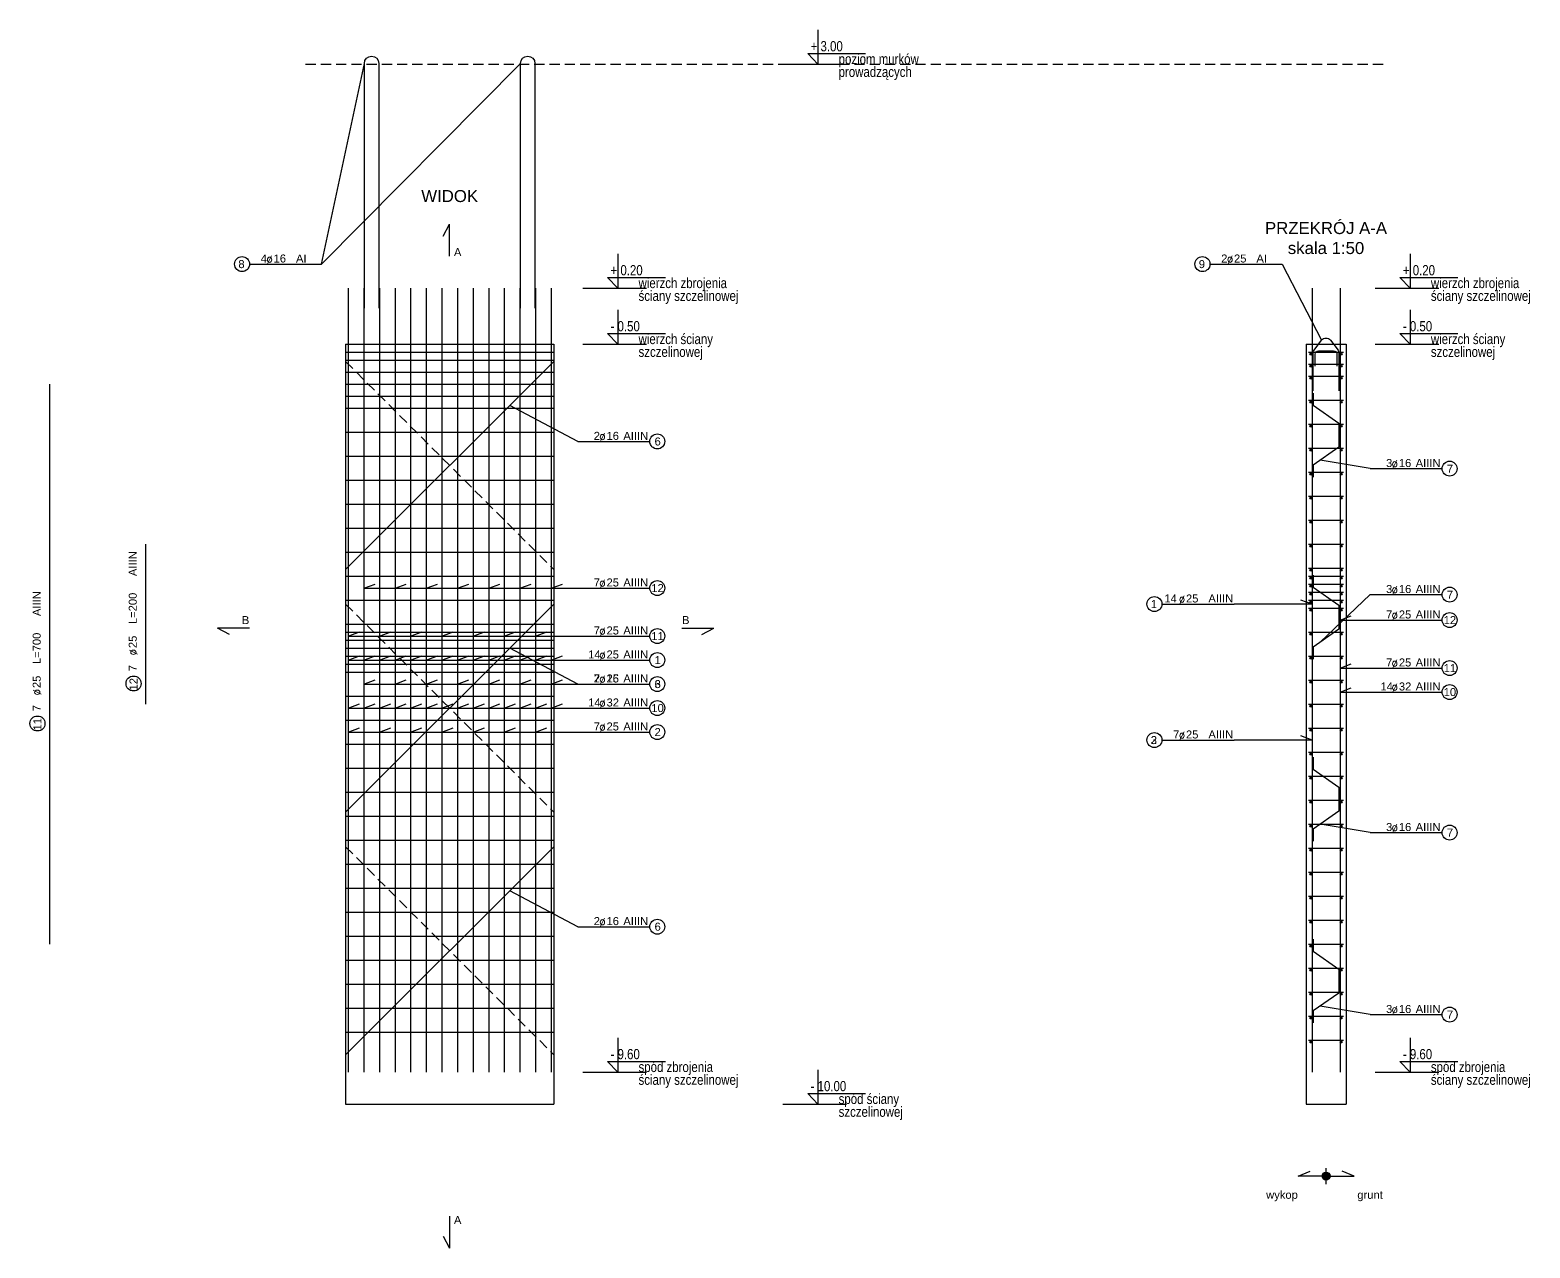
# Model space of a CAD drawing. Extents: x -5033 to 9347, y -16423 to -2430.
# Drawn here: x -1394 to 480, y -14473 to -12950 of the extents above; entities that cross this region are included whole.
import ezdxf
from ezdxf.enums import TextEntityAlignment as Align

# ---------------------------------------------------------------- set-up
doc = ezdxf.new("R2010")
doc.units = 0
doc.header["$MEASUREMENT"] = 0
doc.linetypes.add('DASHED', pattern=[19.05, 12.7, -6.35])
for name, color, linetype in [('__SOL-KOTY_WYSOKOSCIOWE', 4, 'CONTINUOUS'), ('__SOL-OPISY', 4, 'CONTINUOUS'), ('__SOL-PRZERYWANA', 253, 'DASHED'), ('__SOL-WIDOK', 4, 'CONTINUOUS'), ('__SOL-ZBROJENIE', 3, 'CONTINUOUS')]:
    doc.layers.add(name, color=color, linetype=linetype)
doc.styles.add('ARIAL', font='arial.ttf', dxfattribs={"height": 2.5})
doc.styles.add('SIMPLEX', font='SIMPLEX.SHX', dxfattribs={"width": 0.8})
doc.styles.get("Standard").update_dxf_attribs({"font": 'arial.ttf'})

# ---------------------------------------------------------------- blocks, each defined once
blk = doc.blocks.new('OPIS_PRET_BEZ_LINII')
at = {"layer": '__SOL-OPISY'}
blk.add_circle((25.7, 0), 9.36, dxfattribs=at)
at = {"layer": '__SOL-OPISY', "style": 'SIMPLEX', "width": 0.9}
blk.add_text(' %%c ', height=10, dxfattribs=at).set_placement((64.7, -4.8), align=Align.CENTER)
at = {"layer": '__SOL-OPISY', "style": 'ARIAL', "width": 0.8}
blk.add_attdef('NUMER', text='', height=10, dxfattribs=at).set_placement((25.7, 0), align=Align.MIDDLE)
blk.add_attdef('ILOSC', text='', height=10, dxfattribs=at).set_placement((56.9, -5.1), align=Align.RIGHT)
for tag, p in [('SREDNICA', (71, -5.1)), ('DLUGOSC', (95.1, -5.2)), ('STAL', (144.7, -5.2))]:
    blk.add_attdef(tag, p, '', height=10, dxfattribs=at)
blk = doc.blocks.new('OPIS_PRAWY')
at = {"layer": '__SOL-OPISY'}
blk.add_line((0, 0), (90, 0), dxfattribs=at)
blk.add_circle((99.4, 0), 9.36, dxfattribs=at)
at = {"layer": '__SOL-OPISY', "style": 'SIMPLEX', "width": 0.9}
blk.add_text(' %%c ', height=10, dxfattribs=at).set_placement((20.9, 0.5))
at = {"layer": '__SOL-OPISY', "style": 'ARIAL', "width": 0.8}
blk.add_attdef('ILOSC', text='', height=10, dxfattribs=at).set_placement((27.1, 0.1), align=Align.RIGHT)
for tag, p in [('SREDNICA', (35.4, 0.1)), ('STAL', (58.4, 0.5))]:
    blk.add_attdef(tag, p, '', height=10, dxfattribs=at)
for tag, p in [('NUMER', (99.4, 0)), ('DLUGOSC', (52.8, -6.1))]:
    blk.add_attdef(tag, text='', height=10, dxfattribs=at).set_placement(p, align=Align.MIDDLE)
blk = doc.blocks.new('OPIS_LEWY')
at = {"layer": '__SOL-OPISY'}
blk.add_line((-90, 0), (0, 0), dxfattribs=at)
blk.add_circle((-99.4, 0), 9.36, dxfattribs=at)
at = {"layer": '__SOL-OPISY', "style": 'SIMPLEX', "width": 0.9}
blk.add_text(' %%c ', height=10, dxfattribs=at).set_placement((-75, 0.5))
at = {"layer": '__SOL-OPISY', "style": 'ARIAL', "width": 0.8}
for tag, p in [('NUMER', (-99.4, 0)), ('DLUGOSC', (-58.9, -6.6))]:
    blk.add_attdef(tag, text='', height=10, dxfattribs=at).set_placement(p, align=Align.MIDDLE)
blk.add_attdef('ILOSC', text='', height=10, dxfattribs=at).set_placement((-74, 0.1), align=Align.RIGHT)
for tag, p in [('SREDNICA', (-65.8, 0.1)), ('STAL', (-42.7, 0.3))]:
    blk.add_attdef(tag, p, '', height=10, dxfattribs=at)
blk = doc.blocks.new('KOTA')
at = {"layer": '__SOL-KOTY_WYSOKOSCIOWE'}
for p, q in [((0, 33.4), (0, 0)), ((-34, 0), (28, 0)), ((0, 0), (-9.9, 10.4)), ((-9.9, 10.4), (46.5, 10.4))]:
    blk.add_line(p, q, dxfattribs=at)
at = {"layer": '__SOL-KOTY_WYSOKOSCIOWE', "style": 'ARIAL', "width": 0.8}
blk.add_attdef('RZEDNA', (500.5, 15.9), '', height=10.4, dxfattribs=at)

msp = doc.modelspace()

# ---------------------------------------------------------------- hatches: boundary and pattern name
at = {"layer": '__SOL-OPISY'}
msp.add_hatch(color=256, dxfattribs=at).paths.add_polyline_path([(230, -14383, 1), (220, -14383, 1)])
at = {"layer": '__SOL-ZBROJENIE'}
for points in [[(207.2, -13355.5, 1), (204.8, -13355.5, 1)], [(245.2, -13355.5, 1), (242.8, -13355.5, 1)], [(207.2, -13370.5, 1), (204.8, -13370.5, 1)], [(245.2, -13370.5, 1), (242.8, -13370.5, 1)], [(207.2, -13385.5, 1), (204.8, -13385.5, 1)], [(245.2, -13385.5, 1), (242.8, -13385.5, 1)], [(207.2, -13415.5, 1), (204.8, -13415.5, 1)], [(245.2, -13415.5, 1), (242.8, -13415.5, 1)], [(207.2, -13445.5, 1), (204.8, -13445.5, 1)], [(245.2, -13445.5, 1), (242.8, -13445.5, 1)], [(207.2, -13475.5, 1), (204.8, -13475.5, 1)], [(245.2, -13475.5, 1), (242.8, -13475.5, 1)], [(207.2, -13505.5, 1), (204.8, -13505.5, 1)], [(245.2, -13505.5, 1), (242.8, -13505.5, 1)], [(207.2, -13535.5, 1), (204.8, -13535.5, 1)], [(245.2, -13535.5, 1), (242.8, -13535.5, 1)], [(207.2, -13565.5, 1), (204.8, -13565.5, 1)], [(245.2, -13565.5, 1), (242.8, -13565.5, 1)], [(207.2, -13595.5, 1), (204.8, -13595.5, 1)], [(245.2, -13595.5, 1), (242.8, -13595.5, 1)], [(207.2, -13625.5, 1), (204.8, -13625.5, 1)], [(245.2, -13625.5, 1), (242.8, -13625.5, 1)], [(207.2, -13635.5, 1), (204.8, -13635.5, 1)], [(245.2, -13635.5, 1), (242.8, -13635.5, 1)], [(207.2, -13645.5, 1), (204.8, -13645.5, 1)], [(207.2, -13655.5, 1), (204.8, -13655.5, 1)], [(245.2, -13645.5, 1), (242.8, -13645.5, 1)], [(245.2, -13655.5, 1), (242.8, -13655.5, 1)], [(207.2, -13665.5, 1), (204.8, -13665.5, 1)], [(207.2, -13675.5, 1), (204.8, -13675.5, 1)], [(245.2, -13665.5, 1), (242.8, -13665.5, 1)], [(245.2, -13675.5, 1), (242.8, -13675.5, 1)], [(207.2, -13705.5, 1), (204.8, -13705.5, 1)], [(245.2, -13705.5, 1), (242.8, -13705.5, 1)], [(207.2, -13735.5, 1), (204.8, -13735.5, 1)], [(245.2, -13735.5, 1), (242.8, -13735.5, 1)], [(207.2, -13765.5, 1), (204.8, -13765.5, 1)], [(245.2, -13765.5, 1), (242.8, -13765.5, 1)], [(207.2, -13795.5, 1), (204.8, -13795.5, 1)], [(245.2, -13795.5, 1), (242.8, -13795.5, 1)], [(207.2, -13825.5, 1), (204.8, -13825.5, 1)], [(245.2, -13825.5, 1), (242.8, -13825.5, 1)], [(207.2, -13855.5, 1), (204.8, -13855.5, 1)], [(245.2, -13855.5, 1), (242.8, -13855.5, 1)], [(207.2, -13885.5, 1), (204.8, -13885.5, 1)], [(245.2, -13885.5, 1), (242.8, -13885.5, 1)], [(207.2, -13915.5, 1), (204.8, -13915.5, 1)], [(245.2, -13915.5, 1), (242.8, -13915.5, 1)], [(207.2, -13945.5, 1), (204.8, -13945.5, 1)], [(245.2, -13945.5, 1), (242.8, -13945.5, 1)], [(207.2, -13975.5, 1), (204.8, -13975.5, 1)], [(245.2, -13975.5, 1), (242.8, -13975.5, 1)], [(207.2, -14005.5, 1), (204.8, -14005.5, 1)], [(245.2, -14005.5, 1), (242.8, -14005.5, 1)], [(207.2, -14035.5, 1), (204.8, -14035.5, 1)], [(245.2, -14035.5, 1), (242.8, -14035.5, 1)], [(207.2, -14065.5, 1), (204.8, -14065.5, 1)], [(245.2, -14065.5, 1), (242.8, -14065.5, 1)], [(207.2, -14095.5, 1), (204.8, -14095.5, 1)], [(245.2, -14095.5, 1), (242.8, -14095.5, 1)], [(207.2, -14125.5, 1), (204.8, -14125.5, 1)], [(245.2, -14125.5, 1), (242.8, -14125.5, 1)], [(207.2, -14155.5, 1), (204.8, -14155.5, 1)], [(245.2, -14155.5, 1), (242.8, -14155.5, 1)], [(207.2, -14185.5, 1), (204.8, -14185.5, 1)], [(245.2, -14185.5, 1), (242.8, -14185.5, 1)], [(207.2, -14215.5, 1), (204.8, -14215.5, 1)], [(245.2, -14215.5, 1), (242.8, -14215.5, 1)]]:
    msp.add_hatch(color=256, dxfattribs=at).paths.add_polyline_path(points)

# ---------------------------------------------------------------- linework, layer by layer
at = {"layer": '__SOL-OPISY'}
for p, q in [((-1030, -13243), (-976.5, -12992)), ((-1030, -13243), (-781.5, -12992)), ((-878, -13208), (-870, -13193)), ((-870, -13233), (-870, -13193)), ((170, -13243), (219.4, -13337.9)), ((-710, -13464.7), (-795, -13419.7)), ((280, -13498.7), (217.52, -13488.2)), ((-977.25, -13648), (-963.15, -13642.9)), ((-938.25, -13648), (-924.15, -13642.9)), ((-899.25, -13648), (-885.15, -13642.9)), ((-860.25, -13648), (-846.15, -13642.9)), ((-821.25, -13648), (-807.15, -13642.9)), ((-782.25, -13648), (-768.15, -13642.9)), ((-743.25, -13648), (-729.15, -13642.9)), ((-977.25, -13648), (-710, -13648)), ((207.5, -13668), (193.41, -13662.9)), ((280, -13656.2), (217.52, -13715.7)), ((207.5, -13668), (110, -13668)), ((-1120, -13698), (-1160, -13698)), ((-1145, -13706), (-1160, -13698)), ((-580, -13698), (-540, -13698)), ((-555, -13706), (-540, -13698)), ((242.5, -13688), (256.6, -13682.9)), ((242.5, -13688), (280, -13688)), ((-996.75, -13708), (-982.65, -13702.9)), ((-996.75, -13708), (-710, -13708)), ((-957.75, -13708), (-943.65, -13702.9)), ((-918.75, -13708), (-904.65, -13702.9)), ((-879.75, -13708), (-865.65, -13702.9)), ((-840.75, -13708), (-826.65, -13702.9)), ((-801.75, -13708), (-787.65, -13702.9)), ((-762.75, -13708), (-748.65, -13702.9)), ((-996.75, -13738), (-982.65, -13732.9)), ((-977.25, -13738), (-963.15, -13732.9)), ((-957.75, -13738), (-943.65, -13732.9)), ((-938.25, -13738), (-924.15, -13732.9)), ((-918.75, -13738), (-904.65, -13732.9)), ((-899.25, -13738), (-885.15, -13732.9)), ((-879.75, -13738), (-865.65, -13732.9)), ((-860.25, -13738), (-846.15, -13732.9)), ((-840.75, -13738), (-826.65, -13732.9)), ((-821.25, -13738), (-807.15, -13732.9)), ((-801.75, -13738), (-787.65, -13732.9)), ((-710, -13768), (-795, -13723)), ((-782.25, -13738), (-768.15, -13732.9)), ((-762.75, -13738), (-748.65, -13732.9)), ((-743.25, -13738), (-729.15, -13732.9)), ((-996.75, -13738), (-710, -13738)), ((242.5, -13748), (256.6, -13742.9)), ((242.5, -13748), (280, -13748)), ((-977.25, -13768), (-963.15, -13762.9)), ((-977.25, -13768), (-710, -13768)), ((-938.25, -13768), (-924.15, -13762.9)), ((-899.25, -13768), (-885.15, -13762.9)), ((-860.25, -13768), (-846.15, -13762.9)), ((-821.25, -13768), (-807.15, -13762.9)), ((-782.25, -13768), (-768.15, -13762.9)), ((-743.25, -13768), (-729.15, -13762.9)), ((242.5, -13778), (256.6, -13772.9)), ((-996.75, -13798), (-982.65, -13792.9)), ((-977.25, -13798), (-963.15, -13792.9)), ((-957.75, -13798), (-943.65, -13792.9)), ((-938.25, -13798), (-924.15, -13792.9)), ((-918.75, -13798), (-904.65, -13792.9)), ((-899.25, -13798), (-885.15, -13792.9)), ((-879.75, -13798), (-865.65, -13792.9)), ((-860.25, -13798), (-846.15, -13792.9)), ((-840.75, -13798), (-826.65, -13792.9)), ((-821.25, -13798), (-807.15, -13792.9)), ((-801.75, -13798), (-787.65, -13792.9)), ((-782.25, -13798), (-768.15, -13792.9)), ((-762.75, -13798), (-748.65, -13792.9)), ((-743.25, -13798), (-729.15, -13792.9)), ((242.5, -13778), (280, -13778)), ((-996.75, -13798), (-710, -13798)), ((-996.75, -13828), (-982.65, -13822.9)), ((-996.75, -13828), (-710, -13828)), ((-957.75, -13828), (-943.65, -13822.9)), ((-918.75, -13828), (-904.65, -13822.9)), ((-879.75, -13828), (-865.65, -13822.9)), ((-840.75, -13828), (-826.65, -13822.9)), ((-801.75, -13828), (-787.65, -13822.9)), ((-762.75, -13828), (-748.65, -13822.9)), ((207.5, -13838), (110, -13838)), ((207.5, -13838), (110, -13838)), ((207.5, -13838), (193.41, -13832.9)), ((207.5, -13838), (193.41, -13832.9)), ((280, -13953.7), (217.52, -13943.2)), ((-710, -14071.3), (-795, -14026.3)), ((280, -14181.2), (217.52, -14170.7)), ((225, -14393), (225, -14373)), ((190, -14383), (205, -14377)), ((225, -14383), (190, -14383)), ((225, -14383), (260, -14383)), ((260, -14383), (245, -14377)), ((-870, -14433), (-870, -14473)), ((-878, -14458), (-870, -14473))]:
    msp.add_line(p, q, dxfattribs=at)
msp.add_circle((225, -14383), 5, dxfattribs=at)
at = {"layer": '__SOL-PRZERYWANA'}
msp.add_line((-1050, -12993), (300, -12993), dxfattribs=at)
for points in [[(-1000, -13344.7), (-1000, -13364.7), (-740, -13624.7), (-740, -13644.7)], [(-1000, -13648), (-1000, -13668), (-740, -13928), (-740, -13948)], [(-1000, -13951.3), (-1000, -13971.3), (-740, -14231.3), (-740, -14251.3)]]:
    msp.add_lwpolyline(points, dxfattribs=at)
at = {"layer": '__SOL-WIDOK'}
for p, q in [((-1000, -13343), (-1000, -14293)), ((-1000, -13343), (-740, -13343)), ((-740, -13343), (-740, -14293)), ((200, -13343), (200, -14293)), ((200, -13343), (250, -13343)), ((250, -13343), (250, -14293)), ((-1000, -14293), (-740, -14293)), ((200, -14293), (250, -14293))]:
    msp.add_line(p, q, dxfattribs=at)
at = {"layer": '__SOL-ZBROJENIE'}
for p, q in [((-996.75, -13273), (-996.75, -14253)), ((-977.25, -13273), (-977.25, -14253)), ((-957.75, -13273), (-957.75, -14253)), ((-938.25, -13273), (-938.25, -14253)), ((-918.75, -13273), (-918.75, -14253)), ((-899.25, -13273), (-899.25, -14253)), ((-879.75, -13273), (-879.75, -14253)), ((-860.25, -13273), (-860.25, -14253)), ((-840.75, -13273), (-840.75, -14253)), ((-821.25, -13273), (-821.25, -14253)), ((-801.75, -13273), (-801.75, -14253)), ((-782.25, -13273), (-782.25, -14253)), ((-762.75, -13273), (-762.75, -14253)), ((-743.25, -13273), (-743.25, -14253)), ((207.5, -13273), (207.5, -14253)), ((242.5, -13273), (242.5, -14253)), ((-1000, -13353), (-740, -13353)), ((-1000, -13363), (-740, -13363)), ((203, -13353), (247, -13353)), ((-1000, -13378), (-740, -13378)), ((203, -13368), (247, -13368)), ((-1370, -13393), (-1370, -14093)), ((-1000, -13393), (-740, -13393)), ((203, -13383), (247, -13383)), ((-1000, -13408), (-740, -13408)), ((203, -13413), (247, -13413)), ((-1000, -13423), (-740, -13423)), ((-1000, -13453), (-740, -13453)), ((203, -13443), (247, -13443)), ((203, -13473), (247, -13473)), ((-1000, -13483), (-740, -13483)), ((-1000, -13513), (-740, -13513)), ((203, -13503), (247, -13503)), ((-1000, -13543), (-740, -13543)), ((203, -13533), (247, -13533)), ((203, -13563), (247, -13563)), ((-1000, -13573), (-740, -13573)), ((-1250, -13593), (-1250, -13793)), ((-1000, -13603), (-740, -13603)), ((203, -13593), (247, -13593)), ((203, -13623), (247, -13623)), ((-1000, -13633), (-740, -13633)), ((203, -13633), (247, -13633)), ((203, -13643), (247, -13643)), ((203, -13653), (247, -13653)), ((-1000, -13663), (-740, -13663)), ((203, -13663), (247, -13663)), ((203, -13673), (247, -13673)), ((-1000, -13693), (-740, -13693)), ((-1000, -13703), (-740, -13703)), ((-1000, -13713), (-740, -13713)), ((203, -13703), (247, -13703)), ((-1000, -13723), (-740, -13723)), ((-1000, -13733), (-740, -13733)), ((203, -13733), (247, -13733)), ((-1000, -13743), (-740, -13743)), ((-1000, -13753), (-740, -13753)), ((203, -13763), (247, -13763)), ((-1000, -13783), (-740, -13783)), ((203, -13793), (247, -13793)), ((-1000, -13813), (-740, -13813)), ((203, -13823), (247, -13823)), ((-1000, -13843), (-740, -13843)), ((203, -13853), (247, -13853)), ((-1000, -13873), (-740, -13873)), ((203, -13883), (247, -13883)), ((-1000, -13903), (-740, -13903)), ((203, -13913), (247, -13913)), ((-1000, -13933), (-740, -13933)), ((203, -13943), (247, -13943)), ((-1000, -13963), (-740, -13963)), ((203, -13973), (247, -13973)), ((-1000, -13993), (-740, -13993)), ((203, -14003), (247, -14003)), ((-1000, -14023), (-740, -14023)), ((203, -14033), (247, -14033)), ((-1000, -14053), (-740, -14053)), ((203, -14063), (247, -14063)), ((-1000, -14083), (-740, -14083)), ((203, -14093), (247, -14093)), ((-1000, -14113), (-740, -14113)), ((203, -14123), (247, -14123)), ((-1000, -14143), (-740, -14143)), ((203, -14153), (247, -14153)), ((-1000, -14173), (-740, -14173)), ((203, -14183), (247, -14183)), ((-1000, -14203), (-740, -14203)), ((203, -14213), (247, -14213))]:
    msp.add_line(p, q, dxfattribs=at)
for points in [[(-976.5, -13297.9), (-976.5, -12992, -1), (-958.5, -12992), (-958.5, -13297.9)], [(-781.5, -13297.9), (-781.5, -12992, -1), (-763.5, -12992), (-763.5, -13297.9)], [(209, -13401.5), (209, -13353, -0.16), (210, -13350.4), (219.4, -13337.9, -0.45), (230.6, -13337.9), (240, -13350.4, -0.16), (241, -13353), (241, -13401.5)], [(211.5, -13370.5), (211.5, -13355.5, -0.48), (215.5, -13351.5), (234.5, -13351.5, -0.48), (238.5, -13355.5), (238.5, -13370.5)]]:
    msp.add_lwpolyline(points, format="xyb", dxfattribs=at)
for points in [[(-740, -13344.7), (-740, -13364.7), (-1000, -13624.7), (-1000, -13644.7)], [(209, -13404.3), (209, -13419.3), (241, -13441.8), (241, -13471.8), (209, -13494.2), (209, -13509.2)], [(209, -13631.8), (209, -13646.8), (241, -13669.2), (241, -13699.2), (209, -13721.7), (209, -13736.7)], [(-740, -13648), (-740, -13668), (-1000, -13928), (-1000, -13948)], [(209, -13859.3), (209, -13874.3), (241, -13896.8), (241, -13926.8), (209, -13949.2), (209, -13964.2)], [(-740, -13951.3), (-740, -13971.3), (-1000, -14231.3), (-1000, -14251.3)], [(209, -14086.8), (209, -14101.8), (241, -14124.2), (241, -14154.2), (209, -14176.7), (209, -14191.7)]]:
    msp.add_lwpolyline(points, dxfattribs=at)
for centre in [(206, -13355.5), (244, -13355.5), (206, -13370.5), (244, -13370.5), (206, -13385.5), (244, -13385.5), (206, -13415.5), (244, -13415.5), (206, -13445.5), (244, -13445.5), (206, -13475.5), (244, -13475.5), (206, -13505.5), (244, -13505.5), (206, -13535.5), (244, -13535.5), (206, -13565.5), (244, -13565.5), (206, -13595.5), (244, -13595.5), (206, -13625.5), (244, -13625.5), (206, -13635.5), (244, -13635.5), (206, -13645.5), (206, -13655.5), (244, -13645.5), (244, -13655.5), (206, -13665.5), (206, -13675.5), (244, -13665.5), (244, -13675.5), (206, -13705.5), (244, -13705.5), (206, -13735.5), (244, -13735.5), (206, -13765.5), (244, -13765.5), (206, -13795.5), (244, -13795.5), (206, -13825.5), (244, -13825.5), (206, -13855.5), (244, -13855.5), (206, -13885.5), (244, -13885.5), (206, -13915.5), (244, -13915.5), (206, -13945.5), (244, -13945.5), (206, -13975.5), (244, -13975.5), (206, -14005.5), (244, -14005.5), (206, -14035.5), (244, -14035.5), (206, -14065.5), (244, -14065.5), (206, -14095.5), (244, -14095.5), (206, -14125.5), (244, -14125.5), (206, -14155.5), (244, -14155.5), (206, -14185.5), (244, -14185.5), (206, -14215.5), (244, -14215.5)]:
    msp.add_circle(centre, 1.2, dxfattribs=at)

# ---------------------------------------------------------------- block references
at = {"layer": '__SOL-KOTY_WYSOKOSCIOWE'}
ref = msp.add_blockref('KOTA', (-410, -12993), dxfattribs=dict(at, xscale=1.28, yscale=1.28, zscale=1.28))
ref.add_attrib('RZEDNA', '+ 3.00', (-419, -12977), dxfattribs={"height": 12.8, "style": 'ARIAL', "width": 0.8})
ref.add_attrib('OPIS1', 'poziom murków', (-384, -12993), dxfattribs={"height": 12.8, "style": 'ARIAL', "width": 0.8})
ref.add_attrib('OPIS2', 'prowadzących', (-384, -13009), dxfattribs={"height": 12.8, "style": 'ARIAL', "width": 0.8})
ref = msp.add_blockref('KOTA', (-660, -13273), dxfattribs=dict(at, xscale=1.28, yscale=1.28, zscale=1.28))
ref.add_attrib('RZEDNA', '+ 0.20', (-669, -13257), dxfattribs={"height": 12.8, "style": 'ARIAL', "width": 0.8})
ref.add_attrib('OPIS1', 'wierzch zbrojenia', (-634, -13273), dxfattribs={"height": 12.8, "style": 'ARIAL', "width": 0.8})
ref.add_attrib('OPIS2', 'ściany szczelinowej', (-634, -13289), dxfattribs={"height": 12.8, "style": 'ARIAL', "width": 0.8})
ref = msp.add_blockref('KOTA', (330, -13273), dxfattribs=dict(at, xscale=1.28, yscale=1.28, zscale=1.28))
ref.add_attrib('RZEDNA', '+ 0.20', (321, -13257), dxfattribs={"height": 12.8, "style": 'ARIAL', "width": 0.8})
ref.add_attrib('OPIS1', 'wierzch zbrojenia', (356, -13273), dxfattribs={"height": 12.8, "style": 'ARIAL', "width": 0.8})
ref.add_attrib('OPIS2', 'ściany szczelinowej', (356, -13289), dxfattribs={"height": 12.8, "style": 'ARIAL', "width": 0.8})
ref = msp.add_blockref('KOTA', (-660, -13343), dxfattribs=dict(at, xscale=1.28, yscale=1.28, zscale=1.28))
ref.add_attrib('RZEDNA', '- 0.50', (-669, -13327), dxfattribs={"height": 12.8, "style": 'ARIAL', "width": 0.8})
ref.add_attrib('OPIS1', 'wierzch ściany', (-634, -13343), dxfattribs={"height": 12.8, "style": 'ARIAL', "width": 0.8})
ref.add_attrib('OPIS2', 'szczelinowej', (-634, -13359), dxfattribs={"height": 12.8, "style": 'ARIAL', "width": 0.8})
ref = msp.add_blockref('KOTA', (330, -13343), dxfattribs=dict(at, xscale=1.28, yscale=1.28, zscale=1.28))
ref.add_attrib('RZEDNA', '- 0.50', (321, -13327), dxfattribs={"height": 12.8, "style": 'ARIAL', "width": 0.8})
ref.add_attrib('OPIS1', 'wierzch ściany', (356, -13343), dxfattribs={"height": 12.8, "style": 'ARIAL', "width": 0.8})
ref.add_attrib('OPIS2', 'szczelinowej', (356, -13359), dxfattribs={"height": 12.8, "style": 'ARIAL', "width": 0.8})
ref = msp.add_blockref('KOTA', (-660, -14253), dxfattribs=dict(at, xscale=1.28, yscale=1.28, zscale=1.28))
ref.add_attrib('RZEDNA', '- 9.60', (-669, -14237), dxfattribs={"height": 12.8, "style": 'ARIAL', "width": 0.8})
ref.add_attrib('OPIS1', 'spód zbrojenia', (-634, -14253), dxfattribs={"height": 12.8, "style": 'ARIAL', "width": 0.8})
ref.add_attrib('OPIS2', 'ściany szczelinowej', (-634, -14269), dxfattribs={"height": 12.8, "style": 'ARIAL', "width": 0.8})
ref = msp.add_blockref('KOTA', (330, -14253), dxfattribs=dict(at, xscale=1.28, yscale=1.28, zscale=1.28))
ref.add_attrib('RZEDNA', '- 9.60', (321, -14237), dxfattribs={"height": 12.8, "style": 'ARIAL', "width": 0.8})
ref.add_attrib('OPIS1', 'spód zbrojenia', (356, -14253), dxfattribs={"height": 12.8, "style": 'ARIAL', "width": 0.8})
ref.add_attrib('OPIS2', 'ściany szczelinowej', (356, -14269), dxfattribs={"height": 12.8, "style": 'ARIAL', "width": 0.8})
ref = msp.add_blockref('KOTA', (-410, -14293), dxfattribs=dict(at, xscale=1.28, yscale=1.28, zscale=1.28))
ref.add_attrib('RZEDNA', '- 10.00', (-419, -14277), dxfattribs={"height": 12.8, "style": 'ARIAL', "width": 0.8})
ref.add_attrib('OPIS1', 'spód ściany', (-384, -14293), dxfattribs={"height": 12.8, "style": 'ARIAL', "width": 0.8})
ref.add_attrib('OPIS2', 'szczelinowej', (-384, -14309), dxfattribs={"height": 12.8, "style": 'ARIAL', "width": 0.8})
at = {"layer": '__SOL-OPISY'}
ref = msp.add_blockref('OPIS_LEWY', (-1030, -13243), dxfattribs=at)
ref.add_attrib('ILOSC', '4', (-1106, -13241), dxfattribs={"height": 10, "style": 'ARIAL'})
ref.add_attrib('SREDNICA', '16', (-1090, -13241), dxfattribs={"height": 10, "style": 'ARIAL'})
ref.add_attrib('STAL', 'AI', (-1062, -13241), dxfattribs={"height": 10, "style": 'ARIAL'})
ref.add_attrib('NUMER', '8', (-1134, -13248), dxfattribs={"height": 10, "style": 'ARIAL'})
ref = msp.add_blockref('OPIS_LEWY', (170, -13243), dxfattribs=at)
ref.add_attrib('ILOSC', '2', (94, -13241), dxfattribs={"height": 10, "style": 'ARIAL'})
ref.add_attrib('SREDNICA', '25', (110, -13241), dxfattribs={"height": 10, "style": 'ARIAL'})
ref.add_attrib('STAL', 'AI', (138, -13241), dxfattribs={"height": 10, "style": 'ARIAL'})
ref.add_attrib('NUMER', '9', (66, -13248), dxfattribs={"height": 10, "style": 'ARIAL'})
ref = msp.add_blockref('OPIS_PRAWY', (-710, -13464.7), dxfattribs=at)
ref.add_attrib('ILOSC', '2', (-690, -13462.7), dxfattribs={"height": 10, "style": 'ARIAL'})
ref.add_attrib('SREDNICA', '16', (-674, -13462.7), dxfattribs={"height": 10, "style": 'ARIAL'})
ref.add_attrib('STAL', 'AIIIN', (-653, -13462.7), dxfattribs={"height": 10, "style": 'ARIAL'})
ref.add_attrib('NUMER', '6', (-614, -13469.7), dxfattribs={"height": 10, "style": 'ARIAL'})
ref = msp.add_blockref('OPIS_PRAWY', (280, -13498.7), dxfattribs=at)
ref.add_attrib('ILOSC', '3', (300, -13496.7), dxfattribs={"height": 10, "style": 'ARIAL'})
ref.add_attrib('SREDNICA', '16', (316, -13496.7), dxfattribs={"height": 10, "style": 'ARIAL'})
ref.add_attrib('STAL', 'AIIIN', (337, -13496.7), dxfattribs={"height": 10, "style": 'ARIAL'})
ref.add_attrib('NUMER', '7', (376, -13503.7), dxfattribs={"height": 10, "style": 'ARIAL'})
ref = msp.add_blockref('OPIS_PRET_BEZ_LINII', (-1265, -13793), dxfattribs=dict(at, rotation=90))
ref.add_attrib('NUMER', '12', (-1260, -13776), dxfattribs={"height": 10, "rotation": 90, "style": 'ARIAL'})
ref.add_attrib('ILOSC', '7', (-1261, -13752), dxfattribs={"height": 10, "rotation": 90, "style": 'ARIAL'})
ref.add_attrib('SREDNICA', '25', (-1261, -13723), dxfattribs={"height": 10, "rotation": 90, "style": 'ARIAL'})
ref.add_attrib('DLUGOSC', 'L=200', (-1261, -13693), dxfattribs={"height": 10, "rotation": 90, "style": 'ARIAL'})
ref.add_attrib('STAL', 'AIIIN', (-1261, -13633), dxfattribs={"height": 10, "rotation": 90, "style": 'ARIAL'})
ref = msp.add_blockref('OPIS_PRAWY', (-710, -13648), dxfattribs=at)
ref.add_attrib('ILOSC', '7', (-690, -13646), dxfattribs={"height": 10, "style": 'ARIAL'})
ref.add_attrib('SREDNICA', '25', (-674, -13646), dxfattribs={"height": 10, "style": 'ARIAL'})
ref.add_attrib('STAL', 'AIIIN', (-653, -13646), dxfattribs={"height": 10, "style": 'ARIAL'})
ref.add_attrib('NUMER', '12', (-618, -13653), dxfattribs={"height": 10, "style": 'ARIAL'})
ref = msp.add_blockref('OPIS_PRAWY', (280, -13656.2), dxfattribs=at)
ref.add_attrib('ILOSC', '3', (300, -13654.2), dxfattribs={"height": 10, "style": 'ARIAL'})
ref.add_attrib('SREDNICA', '16', (316, -13654.2), dxfattribs={"height": 10, "style": 'ARIAL'})
ref.add_attrib('STAL', 'AIIIN', (337, -13654.2), dxfattribs={"height": 10, "style": 'ARIAL'})
ref.add_attrib('NUMER', '7', (376, -13661.2), dxfattribs={"height": 10, "style": 'ARIAL'})
ref = msp.add_blockref('OPIS_PRET_BEZ_LINII', (-1385, -13843), dxfattribs=dict(at, rotation=90))
ref.add_attrib('NUMER', '11', (-1380, -13826), dxfattribs={"height": 10, "rotation": 90, "style": 'ARIAL'})
ref.add_attrib('ILOSC', '7', (-1381, -13802), dxfattribs={"height": 10, "rotation": 90, "style": 'ARIAL'})
ref.add_attrib('SREDNICA', '25', (-1381, -13773), dxfattribs={"height": 10, "rotation": 90, "style": 'ARIAL'})
ref.add_attrib('DLUGOSC', 'L=700', (-1381, -13743), dxfattribs={"height": 10, "rotation": 90, "style": 'ARIAL'})
ref.add_attrib('STAL', 'AIIIN', (-1381, -13683), dxfattribs={"height": 10, "rotation": 90, "style": 'ARIAL'})
ref = msp.add_blockref('OPIS_LEWY', (110, -13668), dxfattribs=at)
ref.add_attrib('ILOSC', '14', (23, -13666), dxfattribs={"height": 10, "style": 'ARIAL'})
ref.add_attrib('SREDNICA', '25', (50, -13666), dxfattribs={"height": 10, "style": 'ARIAL'})
ref.add_attrib('STAL', 'AIIIN', (78, -13666), dxfattribs={"height": 10, "style": 'ARIAL'})
ref.add_attrib('NUMER', '1', (6, -13673), dxfattribs={"height": 10, "style": 'ARIAL'})
ref = msp.add_blockref('OPIS_PRAWY', (280, -13688), dxfattribs=at)
ref.add_attrib('ILOSC', '7', (300, -13686), dxfattribs={"height": 10, "style": 'ARIAL'})
ref.add_attrib('SREDNICA', '25', (316, -13686), dxfattribs={"height": 10, "style": 'ARIAL'})
ref.add_attrib('STAL', 'AIIIN', (337, -13686), dxfattribs={"height": 10, "style": 'ARIAL'})
ref.add_attrib('NUMER', '12', (372, -13693), dxfattribs={"height": 10, "style": 'ARIAL'})
ref = msp.add_blockref('OPIS_PRAWY', (-710, -13708), dxfattribs=at)
ref.add_attrib('ILOSC', '7', (-690, -13706), dxfattribs={"height": 10, "style": 'ARIAL'})
ref.add_attrib('SREDNICA', '25', (-674, -13706), dxfattribs={"height": 10, "style": 'ARIAL'})
ref.add_attrib('STAL', 'AIIIN', (-653, -13706), dxfattribs={"height": 10, "style": 'ARIAL'})
ref.add_attrib('NUMER', '11', (-618, -13713), dxfattribs={"height": 10, "style": 'ARIAL'})
ref = msp.add_blockref('OPIS_PRAWY', (-710, -13738), dxfattribs=at)
ref.add_attrib('ILOSC', '14', (-697, -13736), dxfattribs={"height": 10, "style": 'ARIAL'})
ref.add_attrib('SREDNICA', '25', (-674, -13736), dxfattribs={"height": 10, "style": 'ARIAL'})
ref.add_attrib('STAL', 'AIIIN', (-653, -13736), dxfattribs={"height": 10, "style": 'ARIAL'})
ref.add_attrib('NUMER', '1', (-614, -13743), dxfattribs={"height": 10, "style": 'ARIAL'})
ref = msp.add_blockref('OPIS_PRAWY', (280, -13748), dxfattribs=at)
ref.add_attrib('ILOSC', '7', (300, -13746), dxfattribs={"height": 10, "style": 'ARIAL'})
ref.add_attrib('SREDNICA', '25', (316, -13746), dxfattribs={"height": 10, "style": 'ARIAL'})
ref.add_attrib('STAL', 'AIIIN', (337, -13746), dxfattribs={"height": 10, "style": 'ARIAL'})
ref.add_attrib('NUMER', '11', (372, -13753), dxfattribs={"height": 10, "style": 'ARIAL'})
ref = msp.add_blockref('OPIS_PRAWY', (-710, -13768), dxfattribs=at)
ref.add_attrib('ILOSC', '7', (-690, -13766), dxfattribs={"height": 10, "style": 'ARIAL'})
ref.add_attrib('SREDNICA', '25', (-674, -13766), dxfattribs={"height": 10, "style": 'ARIAL'})
ref.add_attrib('STAL', 'AIIIN', (-653, -13766), dxfattribs={"height": 10, "style": 'ARIAL'})
ref.add_attrib('NUMER', '3', (-614, -13773), dxfattribs={"height": 10, "style": 'ARIAL'})
ref = msp.add_blockref('OPIS_PRAWY', (-710, -13768), dxfattribs=at)
ref.add_attrib('ILOSC', '2', (-690, -13766), dxfattribs={"height": 10, "style": 'ARIAL'})
ref.add_attrib('SREDNICA', '16', (-674, -13766), dxfattribs={"height": 10, "style": 'ARIAL'})
ref.add_attrib('STAL', 'AIIIN', (-653, -13766), dxfattribs={"height": 10, "style": 'ARIAL'})
ref.add_attrib('NUMER', '6', (-614, -13773), dxfattribs={"height": 10, "style": 'ARIAL'})
ref = msp.add_blockref('OPIS_PRAWY', (280, -13778), dxfattribs=at)
ref.add_attrib('ILOSC', '14', (293, -13776), dxfattribs={"height": 10, "style": 'ARIAL'})
ref.add_attrib('SREDNICA', '32', (316, -13776), dxfattribs={"height": 10, "style": 'ARIAL'})
ref.add_attrib('STAL', 'AIIIN', (337, -13776), dxfattribs={"height": 10, "style": 'ARIAL'})
ref.add_attrib('NUMER', '10', (372, -13783), dxfattribs={"height": 10, "style": 'ARIAL'})
ref = msp.add_blockref('OPIS_PRAWY', (-710, -13798), dxfattribs=at)
ref.add_attrib('ILOSC', '14', (-697, -13796), dxfattribs={"height": 10, "style": 'ARIAL'})
ref.add_attrib('SREDNICA', '32', (-674, -13796), dxfattribs={"height": 10, "style": 'ARIAL'})
ref.add_attrib('STAL', 'AIIIN', (-653, -13796), dxfattribs={"height": 10, "style": 'ARIAL'})
ref.add_attrib('NUMER', '10', (-618, -13803), dxfattribs={"height": 10, "style": 'ARIAL'})
ref = msp.add_blockref('OPIS_PRAWY', (-710, -13828), dxfattribs=at)
ref.add_attrib('ILOSC', '7', (-690, -13826), dxfattribs={"height": 10, "style": 'ARIAL'})
ref.add_attrib('SREDNICA', '25', (-674, -13826), dxfattribs={"height": 10, "style": 'ARIAL'})
ref.add_attrib('STAL', 'AIIIN', (-653, -13826), dxfattribs={"height": 10, "style": 'ARIAL'})
ref.add_attrib('NUMER', '2', (-614, -13833), dxfattribs={"height": 10, "style": 'ARIAL'})
ref = msp.add_blockref('OPIS_LEWY', (110, -13838), dxfattribs=at)
ref.add_attrib('ILOSC', '7', (34, -13836), dxfattribs={"height": 10, "style": 'ARIAL'})
ref.add_attrib('SREDNICA', '25', (50, -13836), dxfattribs={"height": 10, "style": 'ARIAL'})
ref.add_attrib('STAL', 'AIIIN', (78, -13836), dxfattribs={"height": 10, "style": 'ARIAL'})
ref.add_attrib('NUMER', '2', (6, -13843), dxfattribs={"height": 10, "style": 'ARIAL'})
ref = msp.add_blockref('OPIS_LEWY', (110, -13838), dxfattribs=at)
ref.add_attrib('ILOSC', '7', (34, -13836), dxfattribs={"height": 10, "style": 'ARIAL'})
ref.add_attrib('SREDNICA', '25', (50, -13836), dxfattribs={"height": 10, "style": 'ARIAL'})
ref.add_attrib('STAL', 'AIIIN', (78, -13836), dxfattribs={"height": 10, "style": 'ARIAL'})
ref.add_attrib('NUMER', '3', (6, -13843), dxfattribs={"height": 10, "style": 'ARIAL'})
ref = msp.add_blockref('OPIS_PRAWY', (280, -13953.7), dxfattribs=at)
ref.add_attrib('ILOSC', '3', (300, -13951.7), dxfattribs={"height": 10, "style": 'ARIAL'})
ref.add_attrib('SREDNICA', '16', (316, -13951.7), dxfattribs={"height": 10, "style": 'ARIAL'})
ref.add_attrib('STAL', 'AIIIN', (337, -13951.7), dxfattribs={"height": 10, "style": 'ARIAL'})
ref.add_attrib('NUMER', '7', (376, -13958.7), dxfattribs={"height": 10, "style": 'ARIAL'})
ref = msp.add_blockref('OPIS_PRAWY', (-710, -14071.3), dxfattribs=at)
ref.add_attrib('ILOSC', '2', (-690, -14069.3), dxfattribs={"height": 10, "style": 'ARIAL'})
ref.add_attrib('SREDNICA', '16', (-674, -14069.3), dxfattribs={"height": 10, "style": 'ARIAL'})
ref.add_attrib('STAL', 'AIIIN', (-653, -14069.3), dxfattribs={"height": 10, "style": 'ARIAL'})
ref.add_attrib('NUMER', '6', (-614, -14076.3), dxfattribs={"height": 10, "style": 'ARIAL'})
ref = msp.add_blockref('OPIS_PRAWY', (280, -14181.2), dxfattribs=at)
ref.add_attrib('ILOSC', '3', (300, -14179.2), dxfattribs={"height": 10, "style": 'ARIAL'})
ref.add_attrib('SREDNICA', '16', (316, -14179.2), dxfattribs={"height": 10, "style": 'ARIAL'})
ref.add_attrib('STAL', 'AIIIN', (337, -14179.2), dxfattribs={"height": 10, "style": 'ARIAL'})
ref.add_attrib('NUMER', '7', (376, -14186.2), dxfattribs={"height": 10, "style": 'ARIAL'})

# ---------------------------------------------------------------- texts
at = {"layer": '__SOL-OPISY', "width": 2500, "attachment_point": 5}
for s, insert, char_height in [('\\P\\PWIDOK\\P', (-870, -13133), 15), ('\\P\\P\\PPRZEKRÓJ A-A\\Pskala 1:50\\P', (225, -13173), 15), ('A\\P', (-860, -13228), 10), ('B\\P', (-1125, -13688), 10), ('B\\P', (-575, -13688), 10), ('wykop\\P', (170, -14408), 10), ('grunt\\P', (280, -14408), 10), ('A\\P', (-860, -14438), 10)]:
    msp.add_mtext(s, dxfattribs=dict(at, insert=insert, char_height=char_height))

doc.saveas('drawing.dxf')
